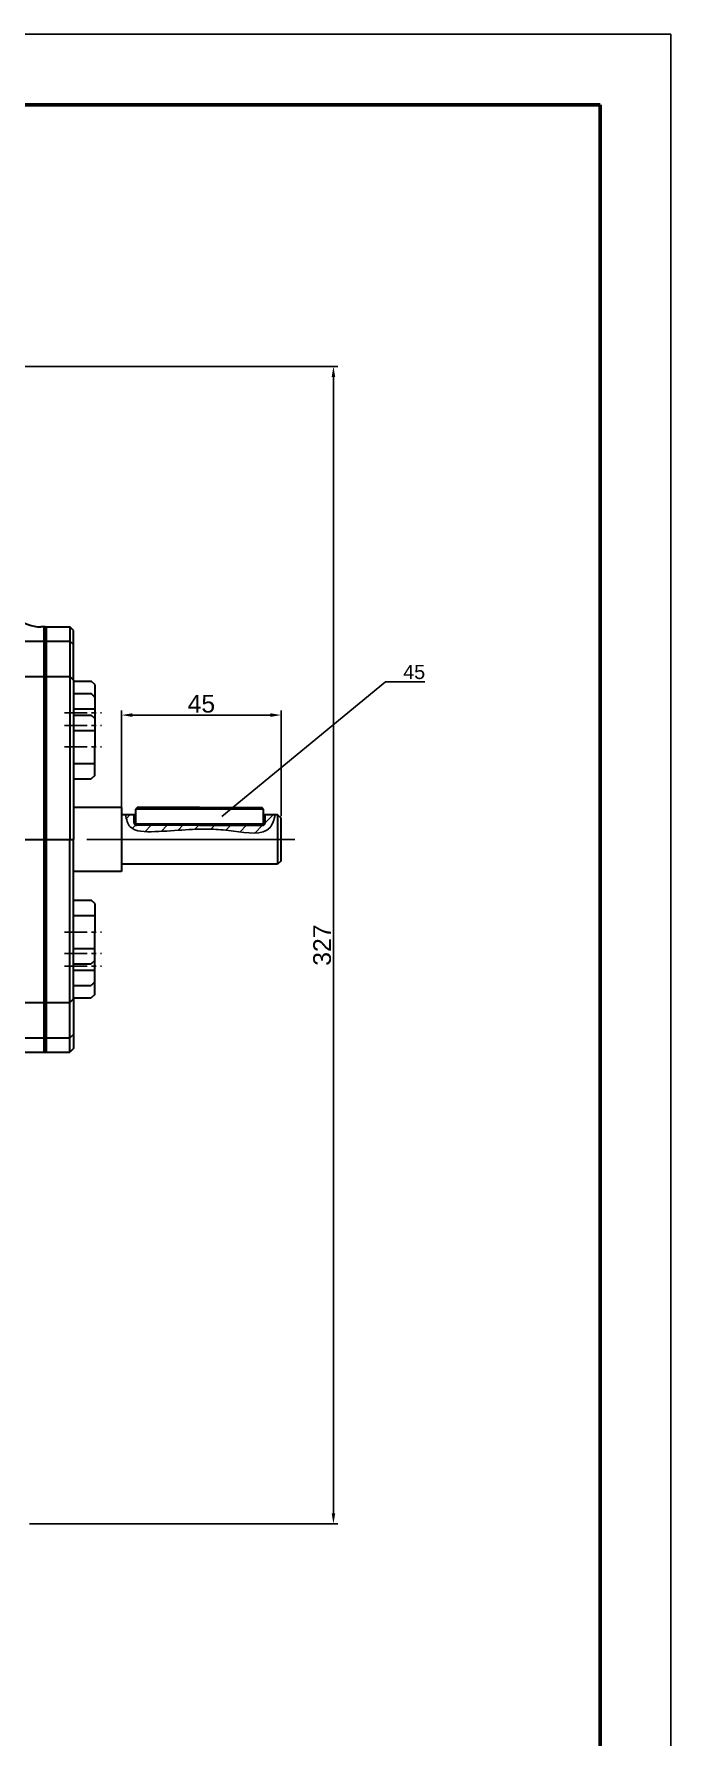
# Model space of a CAD drawing. Header units: millimetres. Extents: x 2354 to 3543, y 830 to 1671.
# Drawn here: x 3363.1 to 3543, y 1190.3 to 1670.8 of the extents above; entities that cross this region are included whole.
import ezdxf
from ezdxf import colors
from ezdxf.entities.mleader import LeaderData, LeaderLine
from ezdxf.math import Vec2, Vec3

# ---------------------------------------------------------------- set-up
doc = ezdxf.new("R2010")
doc.units = ezdxf.units.MM
doc.linetypes.add('CENTER', pattern=[10.16, 6.35, -1.27, 1.27, -1.27])
doc.layers.get('0').update_dxf_attribs({"lineweight": 30})
doc.layers.add('中心线', color=1, linetype='CENTER')
doc.layers.add('细线', color=7, linetype='Continuous')
doc.layers.add('特粗线', color=7, linetype='Continuous', lineweight=60)
doc.layers.add('粗线', color=7, linetype='Continuous', lineweight=53)
doc.styles.get("Standard").update_dxf_attribs({"font": 'arial.ttf'})
doc.dimstyles.new('ISO-25', dxfattribs={"dimtxt": 5, "dimasz": 3, "dimexe": 1.25, "dimexo": 0.625, "dimtad": 1, "dimtxsty": 'Standard', "dimcen": 2.5, "dimadec": 0, "dimazin": 0, "dimtfac": 1, "dimtmove": 0, "dimatfit": 3, "dimfxl": 1, "dimarcsym": 0})

# ---------------------------------------------------------------- blocks, each defined once
blk = doc.blocks.new('*D11')
at = {"layer": 'Defpoints', "color": 0, "transparency": 16777216}
for p in [(3281.34, 1576.99), (3361.27, 1250.39), (3447.67, 1250.39)]:
    blk.add_point(p, dxfattribs=at)
at = {"layer": '细线', "color": 0, "lineweight": -2, "transparency": 16777216}
for p, q in [((3281.97, 1576.99), (3448.92, 1576.99)), ((3447.67, 1573.99), (3447.67, 1253.39)), ((3361.89, 1250.39), (3448.92, 1250.39))]:
    blk.add_line(p, q, dxfattribs=at)
at = {"layer": '细线', "color": 0, "transparency": 16777216}
for points in [[(3447.17, 1573.99), (3448.17, 1573.99), (3447.67, 1576.99)], [(3447.17, 1253.39), (3448.17, 1253.39), (3447.67, 1250.39)]]:
    blk.add_solid(points, dxfattribs=at)
at = {"layer": '细线', "color": 0, "transparency": 16777216, "insert": (3444.49, 1413.69), "char_height": 5, "attachment_point": 5, "rotation": 90}
blk.add_mtext('327', dxfattribs=at)
blk = doc.blocks.new('*D15')
at = {"layer": 'Defpoints', "color": 0, "transparency": 16777216}
for p in [(3432.88, 1478.6), (3387.88, 1450.49), (3432.88, 1449.49)]:
    blk.add_point(p, dxfattribs=at)
at = {"layer": '细线', "color": 0, "lineweight": -2, "transparency": 16777216}
for p, q in [((3387.88, 1451.12), (3387.88, 1479.85)), ((3390.88, 1478.6), (3429.88, 1478.6)), ((3432.88, 1450.12), (3432.88, 1479.85))]:
    blk.add_line(p, q, dxfattribs=at)
at = {"layer": '细线', "color": 0, "transparency": 16777216}
for points in [[(3390.88, 1479.1), (3390.88, 1478.1), (3387.88, 1478.6)], [(3429.88, 1479.1), (3429.88, 1478.1), (3432.88, 1478.6)]]:
    blk.add_solid(points, dxfattribs=at)
at = {"layer": '细线', "color": 0, "transparency": 16777216, "insert": (3410.38, 1481.77), "char_height": 5, "attachment_point": 5}
blk.add_mtext('45', dxfattribs=at)
blk = doc.blocks.new('_None')

msp = doc.modelspace()

# ---------------------------------------------------------------- hatches: boundary and pattern name
at = {"layer": '细线'}
h = msp.add_hatch(dxfattribs=at)
h.set_pattern_fill('ANSI31', color=256)
edge = h.paths.add_edge_path()
edge.add_spline(control_points=[(3389.015, 1450.494), (3389.22, 1449.122), (3390.16, 1445.577), (3401.299, 1445.676), (3410.332, 1446.849), (3420.697, 1445.802), (3429.501, 1444.23), (3430.872, 1449.085), (3431.219, 1450.494)], knot_values=[0.4302229, 0.4302229, 0.4302229, 0.4302229, 4.2333577, 11.2799284, 27.8652995, 33.628843, 43.8642353, 47.8589114, 47.8589114, 47.8589114, 47.8589114], degree=3, periodic=0)
edge.add_line((3431.219, 1450.494), (3428.379, 1450.494))
edge.add_line((3428.379, 1450.494), (3428.379, 1448.194))
edge.add_arc((3427.679, 1448.194), 0.7, -90, 0, ccw=False)
edge.add_line((3427.679, 1447.494), (3409.879, 1447.494))
edge.add_line((3409.879, 1447.494), (3392.079, 1447.494))
edge.add_arc((3392.079, 1448.194), 0.7, 180, 270, ccw=False)
edge.add_line((3391.379, 1448.194), (3391.379, 1450.494))
edge.add_line((3391.379, 1450.494), (3389.015, 1450.494))

# ---------------------------------------------------------------- linework, layer by layer
for p, q in [((3330.86, 1499.494), (3373.269, 1499.494)), ((3366.269, 1503.494), (3365.014, 1503.494)), ((3366.269, 1503.494), (3373.269, 1503.494)), ((3374.269, 1502.494), (3373.269, 1503.494)), ((3373.269, 1503.494), (3373.269, 1443.494)), ((3374.269, 1498.494), (3373.269, 1499.494)), ((3374.269, 1498.494), (3374.269, 1502.494)), ((3374.269, 1488.494), (3374.269, 1498.494)), ((3330.86, 1489.494), (3373.269, 1489.494)), ((3374.269, 1488.494), (3373.269, 1489.494)), ((3374.269, 1488.494), (3374.269, 1443.494)), ((3374.269, 1488.192), (3379.266, 1488.192)), ((3374.269, 1484.665), (3379.266, 1484.665)), ((3380.266, 1487.192), (3379.266, 1488.192)), ((3380.266, 1483.665), (3379.266, 1484.665)), ((3380.266, 1487.192), (3380.266, 1483.665)), ((3374.269, 1480.349), (3380.266, 1480.349)), ((3380.055, 1483.876), (3380.266, 1483.876)), ((3380.266, 1483.665), (3380.266, 1477.595)), ((3374.269, 1478.595), (3379.266, 1478.595)), ((3380.266, 1477.595), (3379.266, 1478.595)), ((3380.266, 1477.595), (3380.266, 1469.595)), ((3374.269, 1474.279), (3380.266, 1474.279)), ((3380.266, 1461.595), (3380.266, 1469.595)), ((3374.269, 1464.911), (3380.266, 1464.911)), ((3380.266, 1461.595), (3379.266, 1460.595)), ((3374.269, 1460.595), (3379.266, 1460.595)), ((3387.879, 1452.494), (3374.269, 1452.494)), ((3387.879, 1452.494), (3387.879, 1434.494)), ((3391.879, 1452.094), (3392.279, 1452.494)), ((3391.879, 1447.894), (3391.879, 1452.094)), ((3427.879, 1452.094), (3391.879, 1452.094)), ((3409.879, 1452.494), (3392.279, 1452.494)), ((3409.879, 1452.494), (3427.479, 1452.494)), ((3427.879, 1452.094), (3427.479, 1452.494)), ((3427.879, 1447.894), (3427.879, 1452.094)), ((3391.879, 1450.494), (3387.879, 1450.494)), ((3391.379, 1448.194), (3391.379, 1450.494)), ((3391.879, 1447.894), (3392.279, 1447.494)), ((3391.879, 1447.894), (3427.879, 1447.894)), ((3409.879, 1447.494), (3392.079, 1447.494)), ((3409.879, 1447.494), (3427.679, 1447.494)), ((3427.879, 1447.894), (3427.479, 1447.494)), ((3431.879, 1450.494), (3427.879, 1450.494)), ((3428.379, 1448.194), (3428.379, 1450.494)), ((3432.879, 1449.494), (3431.879, 1450.494)), ((3431.879, 1450.494), (3431.879, 1436.494)), ((3432.879, 1437.494), (3432.879, 1449.494)), ((3325.86, 1443.494), (3374.269, 1443.494)), ((3373.269, 1383.494), (3373.269, 1443.494)), ((3374.269, 1398.494), (3374.269, 1443.494)), ((3432.879, 1437.494), (3431.879, 1436.494)), ((3387.879, 1434.494), (3374.269, 1434.494)), ((3431.879, 1436.494), (3387.879, 1436.494)), ((3374.269, 1426.393), (3379.266, 1426.393)), ((3380.266, 1425.393), (3379.266, 1426.393)), ((3380.266, 1425.393), (3380.266, 1417.393)), ((3374.269, 1422.077), (3380.266, 1422.077)), ((3374.269, 1412.709), (3380.266, 1412.709)), ((3380.266, 1409.393), (3380.266, 1417.393)), ((3374.269, 1408.393), (3379.266, 1408.393)), ((3380.266, 1409.393), (3379.266, 1408.393)), ((3380.266, 1403.323), (3380.266, 1409.393)), ((3374.269, 1406.639), (3380.266, 1406.639)), ((3380.266, 1403.323), (3379.266, 1402.323)), ((3380.055, 1403.112), (3380.266, 1403.112)), ((3380.266, 1399.796), (3380.266, 1403.323)), ((3374.269, 1398.494), (3373.269, 1397.494)), ((3374.269, 1402.323), (3379.266, 1402.323)), ((3374.269, 1398.796), (3379.266, 1398.796)), ((3374.269, 1398.494), (3374.269, 1388.494)), ((3380.266, 1399.796), (3379.266, 1398.796)), ((3330.86, 1397.494), (3373.269, 1397.494)), ((3330.86, 1387.494), (3373.269, 1387.494)), ((3374.269, 1388.494), (3373.269, 1387.494)), ((3374.269, 1384.494), (3373.269, 1383.494)), ((3374.269, 1388.494), (3374.269, 1384.494)), ((3330.86, 1383.494), (3373.269, 1383.494))]:
    msp.add_line(p, q)
for centre, radius, start, end in [((3365.014, 1513.494), 10, 228.93511, 270), ((3392.079, 1448.194), 0.7, 180, 270), ((3427.679, 1448.194), 0.7, 270, 0)]:
    msp.add_arc(centre, radius, start, end)
at = {"layer": '中心线'}
for p, q in [((3371.754, 1479.192), (3382.176, 1479.192)), ((3371.754, 1475.665), (3382.176, 1475.665)), ((3371.754, 1469.595), (3382.176, 1469.595)), ((3371.754, 1417.393), (3382.176, 1417.393)), ((3371.754, 1411.323), (3382.176, 1411.323)), ((3371.754, 1407.796), (3382.176, 1407.796))]:
    msp.add_line(p, q, dxfattribs=at)
at = {"layer": '中心线', "ltscale": 10}
msp.add_line((3174.859, 1443.494), (3436.753, 1443.494), dxfattribs=at)
at = {"layer": '特粗线'}
for p in [(3366.269, 1503.494), (3366.269, 1383.494)]:
    msp.add_line(p, (3366.269, 1443.494), dxfattribs=at)
at = {"layer": '粗线'}
for p in [(2373.958, 1650.753), (3522.958, 849.753)]:
    msp.add_line(p, (3522.958, 1650.753), dxfattribs=at)
at = {"layer": '细线'}
for p in [(2353.958, 1670.753), (3542.958, 829.753)]:
    msp.add_line(p, (3542.958, 1670.753), dxfattribs=at)
msp.add_open_spline([(3431.219, 1450.494), (3430.872, 1449.085), (3429.501, 1444.23), (3420.697, 1445.802), (3410.332, 1446.849), (3401.299, 1445.676), (3390.16, 1445.577), (3389.22, 1449.122), (3389.015, 1450.494)], degree=3, knots=[0.4302229, 0.4302229, 0.4302229, 0.4302229, 4.424899, 14.6602913, 20.4238348, 37.0092059, 44.0557766, 47.8589114, 47.8589114, 47.8589114, 47.8589114], dxfattribs=at)

# ---------------------------------------------------------------- dimensions: what is measured, and where the dimension line sits
dim = msp.add_linear_dim(base=(3447.674, 1250.394), p1=(3281.341, 1576.994), p2=(3361.269, 1250.394), angle=90, text='327', dimstyle='ISO-25', dxfattribs=at)
dim.commit()
dim.dimension.update_dxf_attribs({"geometry": '*D11', "text_midpoint": (3447.674, 1413.694), "dimtype": 160})
dim = msp.add_linear_dim(base=(3432.879, 1478.601), p1=(3387.879, 1450.494), p2=(3432.879, 1449.494), dimstyle='ISO-25', dxfattribs=at)
dim.commit()
dim.dimension.update_dxf_attribs({"geometry": '*D15', "text_midpoint": (3410.379, 1481.769)})

# ---------------------------------------------------------------- leaders
ml = msp.add_multileader_mtext('Standard', dxfattribs=at)
ml.set_content('45', color=256)
ml.set_leader_properties()
ml.set_arrow_properties(name='NONE')
ml.build(insert=Vec2(0, 0))
ml.multileader.update_dxf_attribs({"text_left_attachment_type": 5, "text_right_attachment_type": 5, "dogleg_length": 3, "arrow_head_size": 3})
ctx = ml.context
ctx.base_point, ctx.arrow_head_size, ctx.plane_origin = Vec3(3465.353, 1487.971), 3, Vec3(3416.119, 1449.977)
ctx.left_attachment, ctx.right_attachment = 5, 5
notes = []
notes.append((ctx, [(0, (1, 1, 0), (3462.353, 1487.971), (1, 0), 3, [(0, [(3416.119, 1449.977)], 0, [])])]))
ctx.mtext.insert, ctx.mtext.flow_direction = Vec3(3467.353, 1492.771), 5
for ctx, leaders in notes:
    for number, flags, end, landing, length, lines in leaders:
        leader = LeaderData()
        leader.index, (leader.has_last_leader_line, leader.has_dogleg_vector, leader.attachment_direction) = number, flags
        leader.last_leader_point, leader.dogleg_vector, leader.dogleg_length = Vec3(end), Vec3(landing), length
        for number, points, colour, breaks in lines:
            line = LeaderLine()
            line.index, line.vertices, line.color, line.breaks = number, Vec3.list(points), colors.encode_raw_color(colour), breaks
            leader.lines.append(line)
        ctx.leaders.append(leader)

doc.saveas('drawing.dxf')
